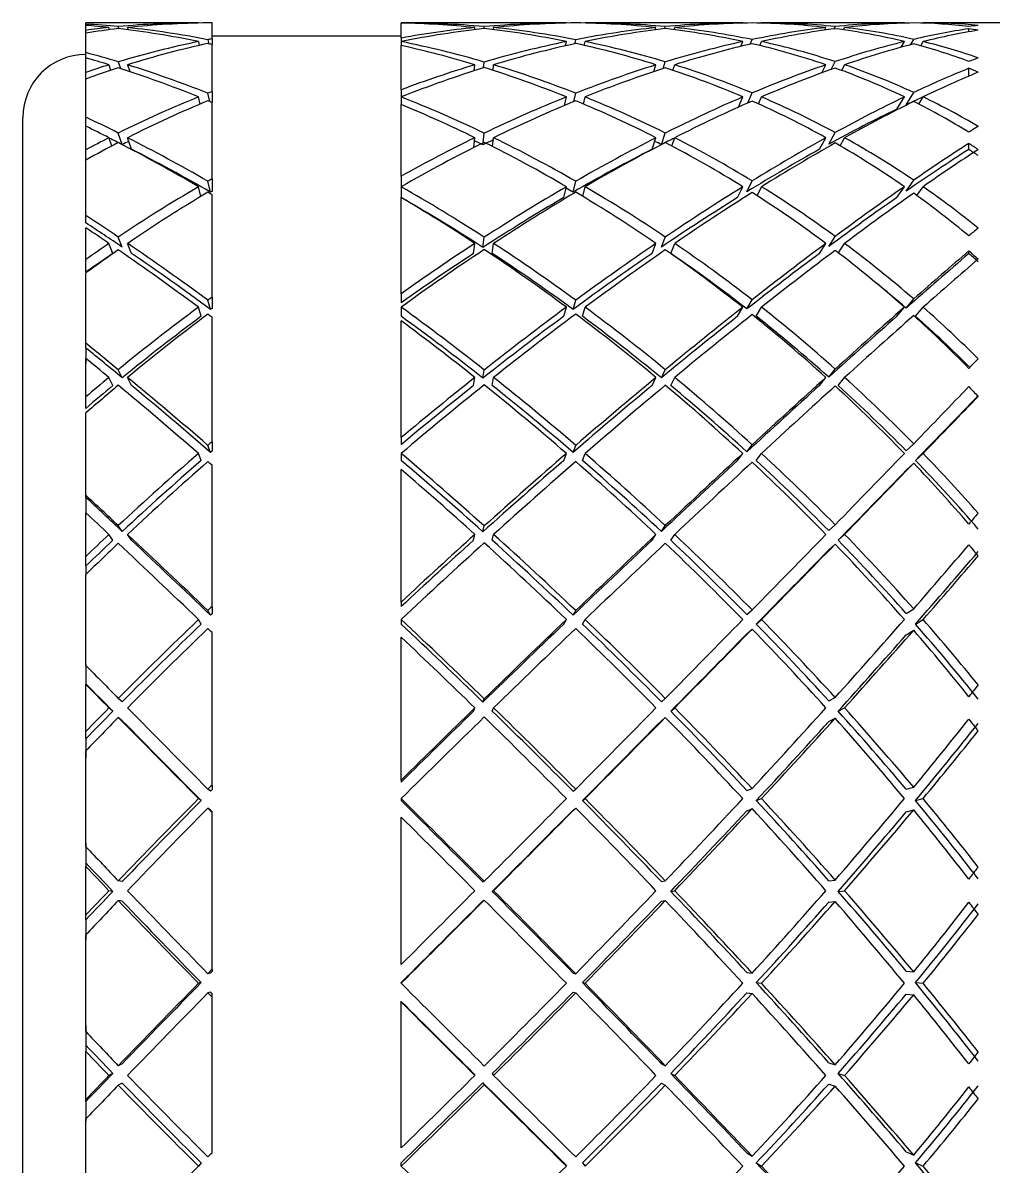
# Model space of a CAD drawing. Header units: millimetres. Extents: x 0 to 279, y 0 to 216.
# Drawn here: x 32.46 to 37.12, y 115.77 to 121.24 of the extents above; entities that cross this region are included whole.
import ezdxf

# ---------------------------------------------------------------- set-up
doc = ezdxf.new("R2010")
doc.units = ezdxf.units.MM

msp = doc.modelspace()

# ---------------------------------------------------------------- linework, layer by layer
at = {"color": 7, "linetype": 'Continuous', "lineweight": 25}
for p, q in [((33.3059, 121.2449), (32.7658, 121.2449)), ((32.7658, 121.2387), (32.7658, 121.2449)), ((32.7658, 121.2326), (32.7658, 121.2387)), ((32.7658, 121.2091), (32.7658, 121.2326)), ((32.8793, 121.2122), (32.8762, 121.2224)), ((32.9242, 121.2171), (32.9212, 121.2269)), ((32.9693, 121.2115), (32.966, 121.2224)), ((33.3061, 121.2439), (33.3059, 121.2449)), ((33.3706, 121.168), (33.3706, 121.2444)), ((35.0699, 121.2449), (34.2777, 121.2449)), ((34.2777, 121.2449), (34.2777, 121.244)), ((34.2777, 121.1724), (34.2777, 121.244)), ((34.6301, 121.2122), (34.6312, 121.2224)), ((34.6751, 121.2175), (34.676, 121.2268)), ((34.72, 121.2125), (34.721, 121.2224)), ((35.0697, 121.2439), (35.0699, 121.2449)), ((35.1595, 121.2439), (35.1597, 121.2449)), ((35.9158, 121.2449), (35.1597, 121.2449)), ((35.4963, 121.2115), (35.4996, 121.2224)), ((35.5414, 121.2171), (35.5444, 121.2269)), ((35.5863, 121.2122), (35.5894, 121.2224)), ((35.9153, 121.2438), (35.9158, 121.2449)), ((36.0051, 121.2438), (36.0056, 121.2449)), ((36.6909, 121.2449), (36.0056, 121.2449)), ((36.3082, 121.2101), (36.3142, 121.2224)), ((36.3536, 121.2162), (36.359, 121.2273)), ((36.3987, 121.2115), (36.4041, 121.2224)), ((36.6901, 121.2435), (36.6909, 121.2449)), ((36.7799, 121.2435), (36.7807, 121.2449)), ((38.1142, 121.2449), (36.7807, 121.2449)), ((36.9996, 121.2018), (36.9996, 121.2165)), ((32.7658, 121.1959), (32.7658, 121.2091)), ((32.7658, 121.1024), (32.7658, 121.1959)), ((33.3509, 121.1642), (33.3548, 121.1449)), ((34.2777, 121.1814), (33.3706, 121.1814)), ((33.3706, 121.168), (33.3706, 121.1415)), ((34.2777, 121.1724), (34.2777, 121.1552)), ((35.1108, 121.1449), (35.1147, 121.1642)), ((35.9518, 121.1431), (35.9606, 121.1648)), ((36.7205, 121.1399), (36.7356, 121.1659)), ((32.7658, 121.0773), (32.7658, 121.1024)), ((33.3059, 121.1552), (33.3097, 121.1366)), ((33.3706, 120.9153), (33.3706, 121.1415)), ((34.2777, 121.1552), (34.2777, 121.1362)), ((34.2777, 120.9244), (34.2777, 121.1362)), ((35.0657, 121.1349), (35.0699, 121.1552)), ((35.1559, 121.1366), (35.1597, 121.1552)), ((35.9066, 121.1324), (35.9158, 121.1552)), ((35.9979, 121.1362), (36.0056, 121.1552)), ((36.6749, 121.1277), (36.6909, 121.1552)), ((36.7689, 121.1349), (36.7807, 121.1552)), ((32.7658, 121.0077), (32.7658, 121.0773)), ((32.9212, 121.0578), (32.9311, 121.0264)), ((34.6731, 121.0293), (34.676, 121.0573)), ((35.5345, 121.0264), (35.5444, 121.0578)), ((36.3399, 121.0215), (36.359, 121.059)), ((32.7658, 120.9758), (32.7658, 121.0077)), ((32.8762, 121.044), (32.8845, 121.0175)), ((32.966, 121.044), (32.9762, 121.0115)), ((34.6281, 121.0151), (34.6312, 121.044)), ((34.7181, 121.0169), (34.721, 121.044)), ((35.4894, 121.0115), (35.4996, 121.044)), ((35.5811, 121.0175), (35.5894, 121.044)), ((36.2945, 121.005), (36.3142, 121.044)), ((36.3903, 121.0169), (36.4041, 121.044)), ((36.9996, 120.9895), (36.9996, 121.027)), ((32.7658, 120.7925), (32.7658, 120.9758)), ((33.3134, 120.8558), (33.3059, 120.8898)), ((33.3596, 120.8679), (33.3509, 120.9077)), ((33.3706, 120.9153), (33.3706, 120.8634)), ((34.2777, 120.9244), (34.2777, 120.8898)), ((34.2777, 120.8898), (34.2777, 120.8536)), ((35.061, 120.8491), (35.0699, 120.8898)), ((35.106, 120.8679), (35.1147, 120.9077)), ((35.1523, 120.8558), (35.1597, 120.8898)), ((35.8949, 120.8411), (35.9158, 120.8898)), ((35.9402, 120.8613), (35.9606, 120.9088)), ((35.9913, 120.8566), (36.0056, 120.8898)), ((36.6546, 120.8315), (36.6909, 120.8898)), ((36.6993, 120.8527), (36.7356, 120.9111)), ((36.7596, 120.8558), (36.7807, 120.8898)), ((33.3706, 120.4968), (33.3706, 120.8634)), ((34.2777, 120.5101), (34.2777, 120.8536)), ((32.4634, 116.8634), (32.4634, 120.7913)), ((32.7658, 120.7494), (32.7658, 120.7925)), ((32.7658, 120.6366), (32.7658, 120.7494)), ((36.3282, 120.6635), (36.359, 120.719)), ((32.8898, 120.6548), (32.8762, 120.6944)), ((32.9402, 120.6614), (32.9212, 120.717)), ((32.9851, 120.6388), (32.966, 120.6944)), ((34.6257, 120.647), (34.6312, 120.6944)), ((34.6707, 120.6696), (34.676, 120.7161)), ((34.7161, 120.6522), (34.721, 120.6944)), ((35.4805, 120.6388), (35.4996, 120.6944)), ((35.5254, 120.6614), (35.5444, 120.717)), ((35.5758, 120.6548), (35.5894, 120.6944)), ((36.2834, 120.6388), (36.3142, 120.6944)), ((36.3826, 120.6556), (36.4041, 120.6944)), ((36.9996, 120.6382), (36.9996, 120.6671)), ((32.7658, 120.5873), (32.7658, 120.6366)), ((32.7658, 120.3218), (32.7658, 120.5873)), ((34.2777, 120.5101), (34.2777, 120.4596)), ((33.3173, 120.4132), (33.3059, 120.4596)), ((33.3636, 120.4334), (33.3509, 120.4856)), ((33.3706, 120.4968), (33.3706, 120.4374)), ((34.2777, 120.4596), (34.2777, 120.4075)), ((35.0571, 120.4075), (35.0699, 120.4596)), ((35.102, 120.4334), (35.1147, 120.4856)), ((35.1483, 120.4132), (35.1597, 120.4596)), ((35.8907, 120.4075), (35.9158, 120.4596)), ((35.9355, 120.4351), (35.9606, 120.4873)), ((35.9847, 120.4161), (36.0056, 120.4596)), ((36.6546, 120.4075), (36.6909, 120.4596)), ((36.6993, 120.4384), (36.7356, 120.4905)), ((36.7511, 120.417), (36.7807, 120.4596)), ((33.3706, 119.9295), (33.3706, 120.4215)), ((34.2777, 119.9466), (34.2777, 120.4075)), ((32.7658, 120.2859), (32.7658, 120.3218)), ((32.7658, 120.111), (32.7658, 120.2624)), ((32.8952, 120.1397), (32.8762, 120.1879)), ((32.9402, 120.1702), (32.9212, 120.2184)), ((32.9851, 120.1397), (32.966, 120.1879)), ((34.6247, 120.1397), (34.6312, 120.1879)), ((34.6696, 120.1689), (34.676, 120.2171)), ((34.7145, 120.1397), (34.721, 120.1879)), ((35.4805, 120.1397), (35.4996, 120.1879)), ((35.5254, 120.1702), (35.5444, 120.2184)), ((35.5704, 120.1397), (35.5894, 120.1879)), ((36.2834, 120.1397), (36.3142, 120.1879)), ((36.3282, 120.1729), (36.359, 120.2211)), ((36.3748, 120.1422), (36.4041, 120.1879)), ((36.9996, 120.1389), (36.9996, 120.1515)), ((32.7658, 120.0493), (32.7658, 120.111)), ((32.7658, 119.7094), (32.7658, 120.0463)), ((33.3636, 119.8714), (33.3509, 119.9152)), ((33.3706, 119.9295), (33.3706, 119.8765)), ((34.2777, 119.9466), (34.2777, 119.9028)), ((35.102, 119.8714), (35.1147, 119.9152)), ((35.9355, 119.8736), (35.9606, 119.9173)), ((36.6993, 119.8778), (36.7356, 119.9215)), ((33.3187, 119.8384), (33.3059, 119.8821)), ((34.2777, 119.8821), (34.2777, 119.8384)), ((35.0571, 119.8384), (35.0699, 119.8821)), ((35.1469, 119.8384), (35.1597, 119.8821)), ((35.8907, 119.8384), (35.9158, 119.8821)), ((35.9805, 119.8384), (36.0056, 119.8821)), ((36.6546, 119.8384), (36.6909, 119.8821)), ((36.7444, 119.8384), (36.7807, 119.8821)), ((33.3706, 119.2367), (33.3706, 119.834)), ((34.2777, 119.2568), (34.2777, 119.8164)), ((32.7658, 119.6859), (32.7658, 119.7094)), ((32.7658, 119.6859), (32.7658, 119.613)), ((32.7658, 119.4525), (32.7658, 119.6363)), ((32.9402, 119.5435), (32.9212, 119.5824)), ((34.6696, 119.542), (34.676, 119.5809)), ((35.5254, 119.5435), (35.5444, 119.5824)), ((36.3282, 119.5469), (36.359, 119.5858)), ((32.8952, 119.5065), (32.8762, 119.5453)), ((32.9851, 119.5065), (32.966, 119.5453)), ((34.6247, 119.5065), (34.6312, 119.5453)), ((34.7145, 119.5065), (34.721, 119.5453)), ((35.4805, 119.5065), (35.4996, 119.5453)), ((35.5704, 119.5065), (35.5894, 119.5453)), ((36.2834, 119.5065), (36.3142, 119.5453)), ((36.3732, 119.5065), (36.4041, 119.5453)), ((32.7658, 119.3973), (32.7658, 119.4525)), ((32.7658, 118.9806), (32.7658, 119.375)), ((34.2777, 119.2568), (34.2777, 119.2232)), ((33.3636, 119.1862), (33.3509, 119.2198)), ((33.3706, 119.2367), (33.3706, 119.1922)), ((35.102, 119.1862), (35.1147, 119.2198)), ((35.9355, 119.1888), (35.9606, 119.2224)), ((36.6993, 119.1937), (36.7356, 119.2273)), ((33.3187, 119.1475), (33.3059, 119.1811)), ((34.2777, 119.1811), (34.2777, 119.1475)), ((35.0571, 119.1475), (35.0699, 119.1811)), ((35.1469, 119.1475), (35.1597, 119.1811)), ((35.8907, 119.1475), (35.9158, 119.1811)), ((35.9805, 119.1475), (36.0056, 119.1811)), ((36.6993, 119.1009), (36.7356, 119.1344)), ((36.7444, 119.1475), (36.7807, 119.1811)), ((33.3706, 118.4467), (33.3706, 119.1249)), ((34.2777, 118.469), (34.2777, 119.1044)), ((32.7658, 118.9703), (32.7658, 118.9806)), ((32.7658, 118.9703), (32.7658, 118.8865)), ((32.7658, 118.688), (32.7658, 118.8967)), ((32.9402, 118.8072), (32.9212, 118.8351)), ((34.6696, 118.8054), (34.676, 118.8334)), ((35.5254, 118.8072), (35.5444, 118.8351)), ((36.3282, 118.811), (36.359, 118.839)), ((32.8952, 118.765), (32.8762, 118.793)), ((32.9851, 118.765), (32.966, 118.793)), ((34.6247, 118.765), (34.6312, 118.793)), ((34.7145, 118.765), (34.721, 118.793)), ((35.4805, 118.765), (35.4996, 118.793)), ((35.5704, 118.765), (35.5894, 118.793)), ((36.3282, 118.7188), (36.359, 118.7467)), ((36.3732, 118.765), (36.4041, 118.793)), ((32.7658, 118.6417), (32.7658, 118.688)), ((32.7658, 118.6417), (32.7658, 118.6009)), ((32.7658, 118.1651), (32.7658, 118.6009)), ((33.3636, 118.406), (33.3509, 118.428)), ((33.3706, 118.4467), (33.3706, 118.4125)), ((34.2777, 118.469), (34.2777, 118.447)), ((35.102, 118.406), (35.1147, 118.428)), ((35.9355, 118.4088), (35.9606, 118.4308)), ((36.6993, 118.4142), (36.7356, 118.4363)), ((33.3187, 118.3631), (33.3059, 118.3851)), ((34.2777, 118.3851), (34.2777, 118.3631)), ((35.0571, 118.3631), (35.0699, 118.3851)), ((35.1469, 118.3631), (35.1597, 118.3851)), ((35.9805, 118.3631), (36.0056, 118.3851)), ((36.7444, 118.3631), (36.7807, 118.3851)), ((33.3706, 117.5919), (33.3706, 118.3232)), ((35.9355, 118.3171), (35.9606, 118.3392)), ((36.6993, 118.3116), (36.7356, 118.3337)), ((34.2777, 117.6155), (34.2777, 118.3006)), ((32.7658, 118.1685), (32.7658, 118.0772)), ((32.7658, 118.0772), (32.7658, 118.0738)), ((32.7658, 117.8487), (32.7658, 118.0738)), ((32.9402, 117.9912), (32.9212, 118.0071)), ((34.6696, 117.9894), (34.676, 118.0053)), ((35.5254, 117.9912), (35.5444, 118.0071)), ((36.3282, 117.9954), (36.359, 118.0113)), ((32.8952, 117.9457), (32.8762, 117.9616)), ((34.6247, 117.9457), (34.6312, 117.9616)), ((34.7145, 117.9457), (34.721, 117.9616)), ((35.5704, 117.9457), (35.5894, 117.9616)), ((36.3732, 117.9457), (36.4041, 117.9616)), ((32.9402, 117.9001), (32.9212, 117.916)), ((35.5254, 117.9001), (35.5444, 117.916)), ((36.3282, 117.8959), (36.359, 117.9118)), ((32.7658, 117.8132), (32.7658, 117.8487)), ((32.7658, 117.8132), (32.7658, 117.7198)), ((32.7658, 117.2963), (32.7658, 117.7556)), ((34.2777, 117.6155), (34.2777, 117.6059)), ((33.3636, 117.5625), (33.3509, 117.5722)), ((33.3706, 117.5919), (33.3706, 117.5695)), ((35.102, 117.5625), (35.1147, 117.5722)), ((35.9355, 117.5655), (35.9606, 117.5751)), ((36.6993, 117.5713), (36.7356, 117.5809)), ((33.3187, 117.5173), (33.3059, 117.5269)), ((34.2777, 117.5269), (34.2777, 117.5173)), ((35.1469, 117.5173), (35.1597, 117.5269)), ((35.9805, 117.5173), (36.0056, 117.5269)), ((36.7444, 117.5173), (36.7807, 117.5269)), ((33.3636, 117.4719), (33.3509, 117.4815)), ((33.3706, 117.4617), (33.3706, 117.4649)), ((33.3706, 116.7073), (33.3706, 117.4617)), ((34.2777, 116.7312), (34.2777, 117.438)), ((35.102, 117.4719), (35.1147, 117.4815)), ((35.9355, 117.4689), (35.9606, 117.4785)), ((36.6993, 117.4631), (36.7356, 117.4728)), ((32.7658, 117.3132), (32.7658, 117.2182)), ((32.7658, 117.2182), (32.7658, 117.2013)), ((32.7658, 116.9692), (32.7658, 117.2013)), ((32.9402, 117.1291), (32.9212, 117.1323)), ((34.6696, 117.1272), (34.676, 117.1304)), ((35.5254, 117.1291), (35.5444, 117.1323)), ((36.3282, 117.1334), (36.359, 117.1366)), ((32.8952, 117.0821), (32.8762, 117.0853)), ((34.7145, 117.0821), (34.721, 117.0853)), ((35.5704, 117.0821), (35.5894, 117.0853)), ((36.3732, 117.0821), (36.4041, 117.0853)), ((32.9402, 117.0351), (32.9212, 117.0383)), ((34.6696, 117.037), (34.676, 117.0402)), ((35.5254, 117.0351), (35.5444, 117.0383)), ((36.3282, 117.0308), (36.359, 117.034)), ((32.7658, 116.9458), (32.7658, 116.9692)), ((32.7658, 116.9458), (32.7658, 116.8503)), ((32.4634, 112.9355), (32.4634, 116.8634)), ((32.7658, 116.4097), (32.7658, 116.8739)), ((33.3636, 116.6905), (33.3509, 116.6873)), ((33.3706, 116.7073), (33.3706, 116.6975)), ((35.102, 116.6905), (35.1147, 116.6873)), ((35.9355, 116.6935), (35.9606, 116.6903)), ((36.6993, 116.6994), (36.7356, 116.6961)), ((33.3187, 116.6447), (33.3059, 116.6415)), ((34.2777, 116.6415), (34.2777, 116.6447)), ((35.1469, 116.6447), (35.1597, 116.6415)), ((35.9805, 116.6447), (36.0056, 116.6415)), ((36.7444, 116.6447), (36.7807, 116.6415)), ((33.3636, 116.5989), (33.3509, 116.5957)), ((33.3706, 116.5757), (33.3706, 116.5919)), ((33.3706, 115.8291), (33.3706, 116.5757)), ((34.2777, 116.5518), (34.2777, 116.5551)), ((35.102, 116.5989), (35.1147, 116.5957)), ((35.9355, 116.5959), (35.9606, 116.5927)), ((36.6993, 116.5901), (36.7356, 116.5869)), ((34.2777, 115.8523), (34.2777, 116.5518)), ((32.7658, 116.4396), (32.7658, 116.3446)), ((32.7658, 116.3446), (32.7658, 116.315)), ((32.7658, 116.0853), (32.7658, 116.315)), ((32.9402, 116.2561), (32.9212, 116.2465)), ((35.5254, 116.2561), (35.5444, 116.2465)), ((36.3282, 116.2603), (36.359, 116.2507)), ((32.8952, 116.2095), (32.8762, 116.1999)), ((34.6247, 116.2095), (34.6312, 116.1999)), ((34.7145, 116.2095), (34.721, 116.1999)), ((35.5704, 116.2095), (35.5894, 116.1999)), ((36.3732, 116.2095), (36.4041, 116.1999)), ((32.9402, 116.1631), (32.9212, 116.1534)), ((34.6696, 116.165), (34.676, 116.1553)), ((35.5254, 116.1631), (35.5444, 116.1534)), ((36.3282, 116.1588), (36.359, 116.1492)), ((32.7658, 116.0751), (32.7658, 116.0853)), ((32.7658, 116.0751), (32.7658, 115.9814)), ((32.7658, 115.5418), (32.7658, 115.9917)), ((35.9355, 115.8285), (35.9606, 115.8125)), ((36.6993, 115.8341), (36.7356, 115.8182)), ((33.3187, 115.7811), (33.3059, 115.7652)), ((34.2777, 115.7652), (34.2777, 115.7811)), ((35.0571, 115.7811), (35.0699, 115.7652)), ((35.1469, 115.7811), (35.1597, 115.7652)), ((35.9805, 115.7811), (36.0056, 115.7652)), ((36.7444, 115.7811), (36.7807, 115.7652))]:
    msp.add_line(p, q, dxfattribs=at)
for centre, radius, start, end in [((34.2777, 116.8634), 4.3815, 84.7837, 90), ((34.1879, 116.8634), 4.3815, 84.1935, 88.8256), ((34.1879, 116.8634), 4.3815, 78.3871, 83.6033), ((34.2777, 116.8634), 4.3815, 78.9865, 84.1935), ((34.1879, 116.8634), 4.3815, 100.7511, 101.0135), ((34.1879, 116.8634), 4.3815, 101.6129, 106.804), ((34.2777, 116.8634), 4.3815, 102.2123, 107.4194), ((34.1879, 116.8634), 4.3815, 72.5806, 77.7877), ((34.2777, 116.8634), 4.3815, 73.196, 78.3871), ((32.7658, 120.7913), 0.3024, 90, 180), ((34.1879, 116.8634), 4.3815, 107.4194, 108.9395), ((34.2777, 116.8634), 4.3815, 108.0348, 110.1858), ((34.1879, 116.8634), 4.3815, 66.7742, 71.9652), ((34.2777, 116.8634), 4.3815, 67.4132, 72.5806), ((34.2777, 116.8634), 4.3815, 61.6393, 66.7742), ((34.1879, 116.8634), 4.3815, 60.9677, 66.1352), ((34.1879, 116.8634), 4.3815, 55.1613, 60.2962), ((34.2777, 116.8634), 4.3815, 55.8767, 60.9677), ((34.2777, 116.8634), 4.3815, 50.8413, 55.1613), ((34.1879, 116.8634), 4.3815, 50.08, 54.4459), ((39.8113, 116.8634), 4.3815, 129.1587, 129.92)]:
    msp.add_arc(centre, radius, start, end, dxfattribs=at)
for centre, major_axis, ratio, start_param, end_param in [((34.2777, 116.8634), (-3.6584, 3.6584), 0.659055, 5.60987, 5.647412), ((34.1879, 116.8634), (-3.6584, 3.6584), 0.659055, 5.599129, 5.625661), ((34.1879, 116.8634), (3.3957, -3.3957), 0.815393, 2.558878, 2.58541), ((34.2777, 116.8634), (3.3957, -3.3957), 0.815393, 2.569619, 2.607161), ((34.1879, 116.8634), (3.3957, -3.3957), 0.815393, 2.457536, 2.548137), ((34.1879, 116.8634), (-3.6584, 3.6584), 0.659055, 5.497787, 5.588388), ((34.2777, 116.8634), (3.3957, -3.3957), 0.815393, 2.467998, 2.558878), ((34.2777, 116.8634), (-3.6584, 3.6584), 0.659055, 5.508249, 5.599129), ((34.1879, 116.8634), (-3.3957, 3.3957), 0.815393, 5.584088, 5.588667), ((34.1879, 116.8634), (3.3957, 3.3957), 0.815393, 0.785398, 0.866243), ((34.2777, 116.8634), (3.3957, 3.3957), 0.815393, 0.795699, 0.88674), ((34.1879, 116.8634), (3.3957, 3.3957), 0.815393, 0.684056, 0.775097), ((34.2777, 116.8634), (3.3957, 3.3957), 0.815393, 0.694519, 0.785398), ((34.1879, 116.8634), (3.3957, 3.3957), 0.815393, 0.582715, 0.673594), ((34.1879, 116.8634), (3.6584, 3.6584), 0.659055, 0.684056, 0.774936), ((34.2777, 116.8634), (3.3957, 3.3957), 0.815393, 0.593455, 0.684056), ((34.2777, 116.8634), (3.6584, 3.6584), 0.659055, 0.694797, 0.785398), ((34.1879, 116.8634), (3.6584, 3.6584), 0.659055, 0.582715, 0.673316), ((34.1879, 116.8634), (3.3957, 3.3957), 0.815393, 0.481373, 0.571974), ((34.2777, 116.8634), (3.6584, 3.6584), 0.659055, 0.593867, 0.684056), ((34.2777, 116.8634), (3.3957, 3.3957), 0.815393, 0.492525, 0.582715), ((34.1879, 116.8634), (3.6584, 3.6584), 0.659055, 0.481373, 0.571563), ((34.1879, 116.8634), (3.8836, 3.8836), 0.522357, 0.582715, 0.672905), ((34.2777, 116.8634), (3.6584, 3.6584), 0.659055, 0.493094, 0.582715), ((34.2777, 116.8634), (3.8836, 3.8836), 0.522357, 0.594436, 0.684056), ((34.1879, 116.8634), (3.8836, 3.8836), 0.522357, 0.481373, 0.570994), ((34.1879, 116.8634), (3.6584, 3.6584), 0.659055, 0.380031, 0.469652), ((34.2777, 116.8634), (3.8836, 3.8836), 0.522357, 0.493859, 0.582715), ((34.2777, 116.8634), (3.6584, 3.6584), 0.659055, 0.392518, 0.481373), ((34.1879, 116.8634), (3.8836, 3.8836), 0.522357, 0.392687, 0.468887), ((34.1879, 116.8634), (4.0689, 4.0689), 0.399449, 0.494029, 0.570229), ((34.2777, 116.8634), (3.8836, 3.8836), 0.522357, 0.405976, 0.481373), ((39.8113, 116.8634), (3.8836, -3.8836), 0.522357, 2.735617, 2.748906), ((39.8113, 116.8634), (-4.0689, 4.0689), 0.399449, 5.775868, 5.789156), ((34.2777, 116.8634), (4.0689, 4.0689), 0.399449, 0.507317, 0.582715), ((34.2777, 116.8634), (-3.8836, 3.8836), 0.522357, 5.508528, 5.546071), ((34.1879, 116.8634), (-3.6584, 3.6584), 0.659055, 5.482746, 5.487325), ((34.2777, 116.8634), (-3.3957, 3.3957), 0.815393, 5.305405, 5.396445), ((34.1879, 116.8634), (-3.3957, 3.3957), 0.815393, 5.295104, 5.375948), ((34.1879, 116.8634), (3.6584, 3.6584), 0.659055, 0.785398, 0.876439), ((34.2777, 116.8634), (3.6584, 3.6584), 0.659055, 0.79586, 0.88674), ((34.1879, 116.8634), (3.8836, 3.8836), 0.522357, 0.684056, 0.774657), ((34.2777, 116.8634), (3.8836, 3.8836), 0.522357, 0.695208, 0.785398), ((34.1879, 116.8634), (3.3957, 3.3957), 0.815393, 0.380031, 0.470221), ((34.2777, 116.8634), (3.3957, 3.3957), 0.815393, 0.391752, 0.481373), ((34.1879, 116.8634), (4.0689, 4.0689), 0.399449, 0.582715, 0.672336), ((34.2777, 116.8634), (4.0689, 4.0689), 0.399449, 0.595201, 0.684056), ((34.1879, 116.8634), (3.6584, 3.6584), 0.659055, 0.291345, 0.367545), ((34.2777, 116.8634), (3.6584, 3.6584), 0.659055, 0.304634, 0.380031), ((34.1879, 116.8634), (-3.8836, 3.8836), 0.522357, 5.497787, 5.524319), ((39.8113, 116.8634), (3.6584, -3.6584), 0.659055, 2.836959, 2.850247), ((34.1879, 116.8634), (-3.8836, 3.8836), 0.522357, 5.396445, 5.487046), ((34.2777, 116.8634), (-3.8836, 3.8836), 0.522357, 5.406908, 5.497787), ((34.1879, 116.8634), (3.6584, 3.6584), 0.659055, 0.88674, 0.967584), ((34.2777, 116.8634), (3.6584, 3.6584), 0.659055, 0.897041, 0.988082), ((34.1879, 116.8634), (-3.3957, 3.3957), 0.815393, 5.193762, 5.284803), ((34.2777, 116.8634), (-3.3957, 3.3957), 0.815393, 5.204224, 5.295104), ((34.1879, 116.8634), (3.8836, 3.8836), 0.522357, 0.785398, 0.876278), ((34.2777, 116.8634), (3.8836, 3.8836), 0.522357, 0.796139, 0.88674), ((34.1879, 116.8634), (4.0689, 4.0689), 0.399449, 0.684056, 0.774246), ((34.2777, 116.8634), (4.0689, 4.0689), 0.399449, 0.695777, 0.785398), ((34.1879, 116.8634), (3.3957, 3.3957), 0.815393, 0.27869, 0.36831), ((34.2777, 116.8634), (3.3957, 3.3957), 0.815393, 0.291176, 0.380031), ((34.1879, 116.8634), (4.2124, 4.2124), 0.286136, 0.595371, 0.67157), ((34.2777, 116.8634), (4.2124, 4.2124), 0.286136, 0.608659, 0.684056), ((39.8113, 116.8634), (-4.2124, 4.2124), 0.286136, 5.674526, 5.687815), ((34.1879, 116.8634), (3.3957, 3.3957), 0.815393, 1.089423, 1.180024), ((34.1879, 116.8634), (3.3957, 3.3957), 0.815393, 1.074383, 1.078961), ((34.2777, 116.8634), (-3.6584, 3.6584), 0.659055, 5.204063, 5.295104), ((34.1879, 116.8634), (3.8836, 3.8836), 0.522357, 0.88674, 0.977781), ((34.2777, 116.8634), (-3.3957, 3.3957), 0.815393, 5.103161, 5.193762), ((34.1879, 116.8634), (4.0689, 4.0689), 0.399449, 0.785398, 0.875999), ((34.1879, 116.8634), (4.2124, 4.2124), 0.286136, 0.684056, 0.773677), ((34.1879, 116.8634), (4.1514, 4.1514), 0.286136, 0.643879, 0.671387), ((34.2777, 116.8634), (3.3957, 3.3957), 0.815393, 0.203292, 0.27869), ((34.2777, 116.8634), (3.3957, 3.3957), 0.815393, 1.099886, 1.190765), ((34.1879, 116.8634), (-3.8836, 3.8836), 0.522357, 5.381405, 5.385983), ((34.1879, 116.8634), (-3.6584, 3.6584), 0.659055, 5.193762, 5.274606), ((34.2777, 116.8634), (3.8836, 3.8836), 0.522357, 0.897202, 0.988082), ((34.1879, 116.8634), (-3.3957, 3.3957), 0.815393, 5.09242, 5.1833), ((34.2777, 116.8634), (4.0689, 4.0689), 0.399449, 0.79655, 0.88674), ((34.1879, 116.8634), (4.1514, 4.1514), 0.286136, 0.684056, 0.773505), ((34.2777, 116.8634), (4.2124, 4.2124), 0.286136, 0.696543, 0.785398), ((34.1879, 116.8634), (3.3957, 3.3957), 0.815393, 0.190004, 0.266204), ((34.2777, 116.8634), (-4.0689, 4.0689), 0.399449, 5.407186, 5.444729), ((34.1879, 116.8634), (-4.0689, 4.0689), 0.399449, 5.396445, 5.422977), ((39.8113, 116.8634), (3.3957, -3.3957), 0.815393, 2.9383, 2.951589), ((34.1879, 116.8634), (3.3957, 3.3957), 0.815393, 1.190765, 1.217297), ((34.2777, 116.8634), (3.3957, 3.3957), 0.815393, 1.201506, 1.239048), ((34.2777, 116.8634), (-4.0099, 4.0099), 0.399449, 5.407344, 5.422842), ((34.1879, 116.8634), (-4.0689, 4.0689), 0.399449, 5.295104, 5.385705), ((34.1879, 116.8634), (3.3465, 3.3465), 0.815393, 1.1722, 1.179866), ((34.2777, 116.8634), (-4.0689, 4.0689), 0.399449, 5.305566, 5.396445), ((34.1879, 116.8634), (3.8836, 3.8836), 0.522357, 0.988082, 1.068926), ((34.2777, 116.8634), (3.8836, 3.8836), 0.522357, 0.998383, 1.089423), ((34.2777, 116.8634), (-3.6054, 3.6054), 0.659055, 5.204214, 5.213551), ((34.1879, 116.8634), (3.8273, 3.8273), 0.522357, 0.965925, 0.977629), ((34.1879, 116.8634), (-3.6584, 3.6584), 0.659055, 5.09242, 5.183461), ((34.2777, 116.8634), (-3.6584, 3.6584), 0.659055, 5.102883, 5.193762), ((34.1879, 116.8634), (4.0689, 4.0689), 0.399449, 0.88674, 0.977619), ((34.2777, 116.8634), (4.0689, 4.0689), 0.399449, 0.897481, 0.988082), ((34.2777, 116.8634), (-3.3465, 3.3465), 0.815393, 5.103319, 5.110985), ((34.1879, 116.8634), (4.0099, 4.0099), 0.399449, 0.860344, 0.875841), ((34.1879, 116.8634), (-3.3957, 3.3957), 0.815393, 4.991079, 5.08168), ((34.2777, 116.8634), (-3.3957, 3.3957), 0.815393, 5.002231, 5.09242), ((34.1879, 116.8634), (4.2124, 4.2124), 0.286136, 0.785398, 0.875588), ((34.2777, 116.8634), (4.2124, 4.2124), 0.286136, 0.797119, 0.88674), ((34.1879, 116.8634), (4.3128, 4.3128), 0.179231, 0.696712, 0.772912), ((39.8113, 116.8634), (-4.3128, 4.3128), 0.179231, 5.573184, 5.586473), ((34.2777, 116.8634), (-4.0099, 4.0099), 0.399449, 5.30572, 5.396445), ((34.1879, 116.8634), (4.0099, 4.0099), 0.399449, 0.88674, 0.977465), ((34.1879, 116.8634), (4.1514, 4.1514), 0.286136, 0.785398, 0.875424), ((34.1879, 116.8634), (4.2503, 4.2503), 0.179231, 0.684343, 0.772728), ((34.2777, 116.8634), (4.3128, 4.3128), 0.179231, 0.710001, 0.785398), ((39.8113, 116.8634), (-4.2503, 4.2503), 0.179231, 5.58522, 5.598842), ((34.1879, 116.8634), (3.6584, 3.6584), 0.659055, 1.190765, 1.281366), ((34.1879, 116.8634), (3.6584, 3.6584), 0.659055, 1.175724, 1.180303), ((34.2777, 116.8634), (-3.8836, 3.8836), 0.522357, 5.102721, 5.193762), ((34.1879, 116.8634), (4.0689, 4.0689), 0.399449, 0.988082, 1.079122), ((34.2777, 116.8634), (-3.6054, 3.6054), 0.659055, 5.103036, 5.110996), ((34.2777, 116.8634), (-3.6584, 3.6584), 0.659055, 5.001819, 5.09242), ((34.1879, 116.8634), (4.2124, 4.2124), 0.286136, 0.88674, 0.977341), ((34.2777, 116.8634), (-3.3957, 3.3957), 0.815393, 4.901458, 4.991079), ((34.1879, 116.8634), (4.3128, 4.3128), 0.179231, 0.785398, 0.875019), ((34.2777, 116.8634), (3.6584, 3.6584), 0.659055, 1.201227, 1.292107), ((34.1879, 116.8634), (-4.0689, 4.0689), 0.399449, 5.280063, 5.284641), ((34.1879, 116.8634), (3.6054, 3.6054), 0.659055, 1.178517, 1.180149), ((34.2777, 116.8634), (-3.8273, 3.8273), 0.522357, 5.102873, 5.193762), ((34.1879, 116.8634), (-3.8836, 3.8836), 0.522357, 5.09242, 5.173265), ((34.1879, 116.8634), (4.0099, 4.0099), 0.399449, 0.988082, 1.078971), ((34.2777, 116.8634), (4.0689, 4.0689), 0.399449, 0.998544, 1.089423), ((34.1879, 116.8634), (-3.6584, 3.6584), 0.659055, 4.991079, 5.081958), ((34.1879, 116.8634), (4.1514, 4.1514), 0.286136, 0.88674, 0.977183), ((34.2777, 116.8634), (4.2124, 4.2124), 0.286136, 0.897892, 0.988082), ((34.1879, 116.8634), (-3.3957, 3.3957), 0.815393, 4.889737, 4.979927), ((34.1879, 116.8634), (4.2503, 4.2503), 0.179231, 0.785398, 0.874847), ((34.2777, 116.8634), (4.3128, 4.3128), 0.179231, 0.797884, 0.88674), ((34.2777, 116.8634), (-4.2124, 4.2124), 0.286136, 5.305844, 5.343387), ((34.2777, 116.8634), (-4.1514, 4.1514), 0.286136, 5.306002, 5.348799), ((34.1879, 116.8634), (-4.2124, 4.2124), 0.286136, 5.295104, 5.321635), ((34.1879, 116.8634), (3.6584, 3.6584), 0.659055, 1.292107, 1.318638), ((34.2777, 116.8634), (-4.2124, 4.2124), 0.286136, 5.204224, 5.295104), ((34.1879, 116.8634), (4.0689, 4.0689), 0.399449, 1.089423, 1.170268), ((34.2777, 116.8634), (-3.8836, 3.8836), 0.522357, 5.001541, 5.09242), ((34.1879, 116.8634), (4.2124, 4.2124), 0.286136, 0.988082, 1.078961), ((34.2777, 116.8634), (-3.6584, 3.6584), 0.659055, 4.900889, 4.991079), ((34.1879, 116.8634), (4.3128, 4.3128), 0.179231, 0.88674, 0.97693), ((34.2777, 116.8634), (-3.3957, 3.3957), 0.815393, 4.800881, 4.889737), ((34.2777, 116.8634), (3.6584, 3.6584), 0.659055, 1.302847, 1.34039), ((34.1879, 116.8634), (3.6054, 3.6054), 0.659055, 1.292107, 1.323689), ((34.1879, 116.8634), (-4.2124, 4.2124), 0.286136, 5.193762, 5.284363), ((34.2777, 116.8634), (-4.1514, 4.1514), 0.286136, 5.204378, 5.295104), ((34.2777, 116.8634), (4.0689, 4.0689), 0.399449, 1.099724, 1.190765), ((34.1879, 116.8634), (4.0099, 4.0099), 0.399449, 1.089423, 1.169966), ((34.1879, 116.8634), (-3.8836, 3.8836), 0.522357, 4.991079, 5.082119), ((34.2777, 116.8634), (-3.8273, 3.8273), 0.522357, 5.001695, 5.09242), ((34.1879, 116.8634), (4.1514, 4.1514), 0.286136, 0.988082, 1.078807), ((34.2777, 116.8634), (4.2124, 4.2124), 0.286136, 0.998822, 1.089423), ((34.1879, 116.8634), (-3.6584, 3.6584), 0.659055, 4.889737, 4.980338), ((34.2777, 116.8634), (-3.6054, 3.6054), 0.659055, 4.901053, 4.991079), ((34.1879, 116.8634), (4.2503, 4.2503), 0.179231, 0.88674, 0.976766), ((34.2777, 116.8634), (4.3128, 4.3128), 0.179231, 0.898461, 0.988082), ((34.1879, 116.8634), (-3.3957, 3.3957), 0.815393, 4.788395, 4.878016), ((34.1879, 116.8634), (4.3055, 4.3055), 0.076153, 0.785685, 0.87407), ((34.1879, 116.8634), (4.3689, 4.3689), 0.076153, 0.798054, 0.874254), ((39.8113, 116.8634), (-4.3689, 4.3689), 0.076153, 5.471843, 5.485131), ((39.8113, 116.8634), (-4.3055, 4.3055), 0.076153, 5.483878, 5.4975), ((34.2777, 116.8634), (4.3689, 4.3689), 0.076153, 0.811343, 0.88674), ((34.2777, 116.8634), (-3.3465, 3.3465), 0.815393, 4.801065, 4.841626), ((34.1879, 116.8634), (3.8836, 3.8836), 0.522357, 1.277066, 1.281644), ((34.1879, 116.8634), (3.8836, 3.8836), 0.522357, 1.292107, 1.382708), ((34.2777, 116.8634), (3.8836, 3.8836), 0.522357, 1.302569, 1.393448), ((34.1879, 116.8634), (-4.2124, 4.2124), 0.286136, 5.178721, 5.1833), ((34.1879, 116.8634), (3.8273, 3.8273), 0.522357, 1.279859, 1.281491), ((34.2777, 116.8634), (-4.0689, 4.0689), 0.399449, 5.00138, 5.09242), ((34.1879, 116.8634), (4.2124, 4.2124), 0.286136, 1.089423, 1.180464), ((34.2777, 116.8634), (4.2124, 4.2124), 0.286136, 1.099886, 1.190765), ((34.1879, 116.8634), (-3.8836, 3.8836), 0.522357, 4.889737, 4.980616), ((34.2777, 116.8634), (-3.8836, 3.8836), 0.522357, 4.900478, 4.991079), ((34.1879, 116.8634), (4.3128, 4.3128), 0.179231, 0.988082, 1.078683), ((34.2777, 116.8634), (4.3128, 4.3128), 0.179231, 0.999233, 1.089423), ((34.1879, 116.8634), (-3.6584, 3.6584), 0.659055, 4.788395, 4.878585), ((34.2777, 116.8634), (-3.6584, 3.6584), 0.659055, 4.800116, 4.889737), ((34.1879, 116.8634), (4.3689, 4.3689), 0.076153, 0.88674, 0.976361), ((34.2777, 116.8634), (4.3689, 4.3689), 0.076153, 0.899226, 0.988082), ((34.1879, 116.8634), (-3.3957, 3.3957), 0.815393, 4.699709, 4.775909), ((34.2777, 116.8634), (-3.3957, 3.3957), 0.815393, 4.712998, 4.788395), ((34.1879, 116.8634), (3.8273, 3.8273), 0.522357, 1.292107, 1.38255), ((34.2777, 116.8634), (-4.0099, 4.0099), 0.399449, 5.001531, 5.09242), ((34.1879, 116.8634), (-4.0689, 4.0689), 0.399449, 4.991079, 5.071923), ((34.1879, 116.8634), (4.1514, 4.1514), 0.286136, 1.089423, 1.180313), ((34.2777, 116.8634), (-3.8273, 3.8273), 0.522357, 4.900636, 4.991079), ((34.1879, 116.8634), (4.2503, 4.2503), 0.179231, 0.988082, 1.078525), ((34.2777, 116.8634), (-3.6054, 3.6054), 0.659055, 4.800289, 4.889737), ((34.1879, 116.8634), (4.3055, 4.3055), 0.076153, 0.88674, 0.976188), ((34.2777, 116.8634), (-3.3465, 3.3465), 0.815393, 4.712955, 4.788395), ((34.2777, 116.8634), (-4.3128, 4.3128), 0.179231, 5.204503, 5.242046), ((34.2777, 116.8634), (-4.2503, 4.2503), 0.179231, 5.204661, 5.247458), ((34.1879, 116.8634), (-4.3128, 4.3128), 0.179231, 5.193762, 5.220294), ((39.8113, 116.8634), (3.3957, 3.3957), 0.815393, 1.570187, 1.583476), ((34.1879, 116.8634), (3.8836, 3.8836), 0.522357, 1.393448, 1.41998), ((34.2777, 116.8634), (-4.3128, 4.3128), 0.179231, 5.102883, 5.193762), ((34.1879, 116.8634), (4.2124, 4.2124), 0.286136, 1.190765, 1.271609), ((34.2777, 116.8634), (-4.0689, 4.0689), 0.399449, 4.900199, 4.991079), ((34.1879, 116.8634), (4.3128, 4.3128), 0.179231, 1.089423, 1.180303), ((34.2777, 116.8634), (-3.8836, 3.8836), 0.522357, 4.799547, 4.889737), ((34.1879, 116.8634), (4.3689, 4.3689), 0.076153, 0.988082, 1.078271), ((34.2777, 116.8634), (-3.6584, 3.6584), 0.659055, 4.69954, 4.788395), ((34.2777, 116.8634), (3.8836, 3.8836), 0.522357, 1.404189, 1.441732), ((34.1879, 116.8634), (3.8273, 3.8273), 0.522357, 1.393448, 1.425031), ((34.1879, 116.8634), (-4.3128, 4.3128), 0.179231, 5.09242, 5.183021), ((34.2777, 116.8634), (-4.2503, 4.2503), 0.179231, 5.103036, 5.193762), ((34.2777, 116.8634), (4.2124, 4.2124), 0.286136, 1.201066, 1.292107), ((34.1879, 116.8634), (4.1514, 4.1514), 0.286136, 1.190765, 1.271308), ((34.1879, 116.8634), (-4.0689, 4.0689), 0.399449, 4.889737, 4.980778), ((34.2777, 116.8634), (-4.0099, 4.0099), 0.399449, 4.900353, 4.991079), ((34.1879, 116.8634), (4.2503, 4.2503), 0.179231, 1.089423, 1.180149), ((34.2777, 116.8634), (4.3128, 4.3128), 0.179231, 1.100164, 1.190765), ((34.1879, 116.8634), (-3.8836, 3.8836), 0.522357, 4.788395, 4.878996), ((34.2777, 116.8634), (-3.8273, 3.8273), 0.522357, 4.799711, 4.889737), ((34.1879, 116.8634), (4.3055, 4.3055), 0.076153, 0.988082, 1.078107), ((34.2777, 116.8634), (4.3689, 4.3689), 0.076153, 0.999802, 1.089423), ((34.1879, 116.8634), (-3.6584, 3.6584), 0.659055, 4.687054, 4.776674), ((34.2777, 116.8634), (-3.6054, 3.6054), 0.659055, 4.699723, 4.788395), ((34.1879, 116.8634), (4.3801, 4.3801), 0.025341, 5.30759, 5.38379), ((34.2777, 116.8634), (4.3166, 4.3166), 0.025341, 5.295104, 5.382537), ((39.8113, 116.8634), (-4.3801, 4.3801), 0.025341, 0.899396, 0.912684), ((34.2777, 116.8634), (4.3801, 4.3801), 0.025341, 5.295104, 5.370501), ((34.1879, 116.8634), (4.0689, 4.0689), 0.399449, 1.378408, 1.382986), ((34.1879, 116.8634), (4.0099, 4.0099), 0.399449, 1.381201, 1.382832), ((34.1879, 116.8634), (4.0689, 4.0689), 0.399449, 1.393448, 1.484049), ((34.1879, 116.8634), (4.0099, 4.0099), 0.399449, 1.393448, 1.483891), ((34.2777, 116.8634), (4.0689, 4.0689), 0.399449, 1.403911, 1.49479), ((34.1879, 116.8634), (-4.3128, 4.3128), 0.179231, 5.07738, 5.081958), ((34.2777, 116.8634), (-4.2124, 4.2124), 0.286136, 4.900038, 4.991079), ((34.2777, 116.8634), (-4.1514, 4.1514), 0.286136, 4.900189, 4.991079), ((34.1879, 116.8634), (4.2503, 4.2503), 0.179231, 1.190765, 1.281654), ((34.1879, 116.8634), (4.3128, 4.3128), 0.179231, 1.190765, 1.281806), ((34.2777, 116.8634), (4.3128, 4.3128), 0.179231, 1.201227, 1.292107), ((34.1879, 116.8634), (-4.0689, 4.0689), 0.399449, 4.788395, 4.879275), ((34.2777, 116.8634), (-4.0099, 4.0099), 0.399449, 4.799294, 4.889737), ((34.2777, 116.8634), (-4.0689, 4.0689), 0.399449, 4.799136, 4.889737), ((34.1879, 116.8634), (4.3055, 4.3055), 0.076153, 1.089423, 1.179866), ((34.1879, 116.8634), (4.3689, 4.3689), 0.076153, 1.089423, 1.180024), ((34.2777, 116.8634), (4.3689, 4.3689), 0.076153, 1.100575, 1.190765), ((34.1879, 116.8634), (-3.8836, 3.8836), 0.522357, 4.687054, 4.777243), ((34.2777, 116.8634), (-3.8273, 3.8273), 0.522357, 4.698947, 4.788395), ((34.2777, 116.8634), (-3.8836, 3.8836), 0.522357, 4.698774, 4.788395), ((34.1879, 116.8634), (4.3801, 4.3801), 0.025341, 5.205483, 5.295104), ((34.2777, 116.8634), (4.3801, 4.3801), 0.025341, 5.193762, 5.282618), ((34.1879, 116.8634), (-3.6584, 3.6584), 0.659055, 4.598368, 4.674567), ((34.2777, 116.8634), (-3.6054, 3.6054), 0.659055, 4.599621, 4.687054), ((34.2777, 116.8634), (-3.6584, 3.6584), 0.659055, 4.611656, 4.687054), ((34.1879, 116.8634), (-4.2124, 4.2124), 0.286136, 4.889737, 4.970581), ((34.2777, 116.8634), (4.3166, 4.3166), 0.025341, 5.193762, 5.282434), ((34.2777, 116.8634), (-4.3689, 4.3689), 0.076153, 5.103161, 5.140704), ((34.2777, 116.8634), (-4.3055, 4.3055), 0.076153, 5.103319, 5.146116), ((34.1879, 116.8634), (-4.3689, 4.3689), 0.076153, 5.09242, 5.118952), ((39.8113, 116.8634), (3.6584, 3.6584), 0.659055, 1.671529, 1.684818), ((34.1879, 116.8634), (4.0689, 4.0689), 0.399449, 1.49479, 1.521322), ((34.1879, 116.8634), (4.0099, 4.0099), 0.399449, 1.49479, 1.526372), ((34.2777, 116.8634), (4.0689, 4.0689), 0.399449, 1.505531, 1.543074), ((34.1879, 116.8634), (-4.3689, 4.3689), 0.076153, 4.991079, 5.08168), ((34.2777, 116.8634), (-4.3689, 4.3689), 0.076153, 5.001541, 5.09242), ((34.2777, 116.8634), (-4.3055, 4.3055), 0.076153, 5.001695, 5.09242), ((34.1879, 116.8634), (4.3128, 4.3128), 0.179231, 1.292107, 1.372951), ((34.1879, 116.8634), (4.2503, 4.2503), 0.179231, 1.292107, 1.37265), ((34.2777, 116.8634), (4.3128, 4.3128), 0.179231, 1.302408, 1.393448), ((34.1879, 116.8634), (-4.2124, 4.2124), 0.286136, 4.788395, 4.879436), ((34.2777, 116.8634), (-4.1514, 4.1514), 0.286136, 4.799011, 4.889737), ((34.2777, 116.8634), (-4.2124, 4.2124), 0.286136, 4.798858, 4.889737), ((34.1879, 116.8634), (4.3055, 4.3055), 0.076153, 1.190765, 1.281491), ((34.1879, 116.8634), (4.3689, 4.3689), 0.076153, 1.190765, 1.281644), ((34.2777, 116.8634), (4.3689, 4.3689), 0.076153, 1.201506, 1.292107), ((34.1879, 116.8634), (-4.0689, 4.0689), 0.399449, 4.687054, 4.777655), ((34.2777, 116.8634), (-4.0099, 4.0099), 0.399449, 4.698369, 4.788395), ((34.2777, 116.8634), (-4.0689, 4.0689), 0.399449, 4.698205, 4.788395), ((34.1879, 116.8634), (4.3801, 4.3801), 0.025341, 5.103572, 5.193762), ((34.2777, 116.8634), (4.3801, 4.3801), 0.025341, 5.09242, 5.182041), ((34.1879, 116.8634), (-3.8836, 3.8836), 0.522357, 4.585712, 4.675333), ((34.2777, 116.8634), (-3.8273, 3.8273), 0.522357, 4.598382, 4.687054), ((34.2777, 116.8634), (-3.8836, 3.8836), 0.522357, 4.598198, 4.687054), ((34.2777, 116.8634), (4.3166, 4.3166), 0.025341, 5.09242, 5.181869), ((34.1879, 116.8634), (4.3464, 4.3464), 0.127359, 5.206248, 5.282448), ((34.2777, 116.8634), (4.2834, 4.2834), 0.127359, 5.193762, 5.281195), ((39.8113, 116.8634), (4.3464, -4.3464), 0.127359, 4.14233, 4.155619), ((34.2777, 116.8634), (4.3464, 4.3464), 0.127359, 5.193762, 5.269159), ((34.1879, 116.8634), (4.2124, 4.2124), 0.286136, 1.479749, 1.484328), ((34.1879, 116.8634), (4.2124, 4.2124), 0.286136, 1.49479, 1.585391), ((34.1879, 116.8634), (4.1514, 4.1514), 0.286136, 1.49479, 1.585233), ((34.1879, 116.8634), (4.1514, 4.1514), 0.286136, 1.482542, 1.484174), ((34.2777, 116.8634), (-4.3128, 4.3128), 0.179231, 4.798696, 4.889737), ((34.2777, 116.8634), (-4.2503, 4.2503), 0.179231, 4.798848, 4.889737), ((34.1879, 116.8634), (4.3055, 4.3055), 0.076153, 1.292107, 1.382996), ((34.1879, 116.8634), (4.3689, 4.3689), 0.076153, 1.292107, 1.383147), ((34.2777, 116.8634), (-4.1514, 4.1514), 0.286136, 4.697952, 4.788395), ((34.2777, 116.8634), (-4.2124, 4.2124), 0.286136, 4.697794, 4.788395), ((34.1879, 116.8634), (4.3801, 4.3801), 0.025341, 5.001819, 5.09242), ((34.2777, 116.8634), (-4.0099, 4.0099), 0.399449, 4.597605, 4.687054), ((34.2777, 116.8634), (-4.0689, 4.0689), 0.399449, 4.597433, 4.687054), ((34.1879, 116.8634), (4.3464, 4.3464), 0.127359, 5.104141, 5.193762), ((34.2777, 116.8634), (-3.8273, 3.8273), 0.522357, 4.498279, 4.585712), ((34.2777, 116.8634), (-3.8836, 3.8836), 0.522357, 4.510315, 4.585712), ((34.2777, 116.8634), (4.2124, 4.2124), 0.286136, 1.505252, 1.596132), ((34.1879, 116.8634), (-4.3689, 4.3689), 0.076153, 4.976038, 4.980616), ((34.2777, 116.8634), (4.3689, 4.3689), 0.076153, 1.302569, 1.393448), ((34.1879, 116.8634), (-4.2124, 4.2124), 0.286136, 4.687054, 4.777933), ((34.2777, 116.8634), (4.3166, 4.3166), 0.025341, 4.991079, 5.081104), ((34.2777, 116.8634), (4.3801, 4.3801), 0.025341, 4.991079, 5.081268), ((34.1879, 116.8634), (-4.0689, 4.0689), 0.399449, 4.585712, 4.675902), ((34.2777, 116.8634), (4.2834, 4.2834), 0.127359, 5.09242, 5.181092), ((34.2777, 116.8634), (4.3464, 4.3464), 0.127359, 5.09242, 5.181276), ((34.1879, 116.8634), (-3.8836, 3.8836), 0.522357, 4.497026, 4.573226), ((34.1879, 116.8634), (-4.3128, 4.3128), 0.179231, 4.788395, 4.86924), ((34.2777, 116.8634), (4.3801, -4.3801), 0.025341, 4.385416, 4.422959), ((34.1879, 116.8634), (4.3166, -4.3166), 0.025341, 4.402117, 4.433699), ((34.1879, 116.8634), (4.3801, -4.3801), 0.025341, 4.407168, 4.433699), ((39.8113, 116.8634), (3.8836, 3.8836), 0.522357, 1.772871, 1.786159), ((34.1879, 116.8634), (4.2124, 4.2124), 0.286136, 1.596132, 1.622663), ((34.1879, 116.8634), (4.1514, 4.1514), 0.286136, 1.596132, 1.627714), ((34.2777, 116.8634), (4.3801, -4.3801), 0.025341, 4.433699, 4.524579), ((34.1879, 116.8634), (4.3689, 4.3689), 0.076153, 1.393448, 1.474293), ((34.1879, 116.8634), (4.3055, 4.3055), 0.076153, 1.393448, 1.473991), ((34.2777, 116.8634), (-4.2503, 4.2503), 0.179231, 4.69767, 4.788395), ((34.2777, 116.8634), (-4.3128, 4.3128), 0.179231, 4.697516, 4.788395), ((34.1879, 116.8634), (4.3801, 4.3801), 0.025341, 4.900199, 4.991079), ((34.2777, 116.8634), (-4.1514, 4.1514), 0.286136, 4.597028, 4.687054), ((34.2777, 116.8634), (-4.2124, 4.2124), 0.286136, 4.596864, 4.687054), ((34.1879, 116.8634), (4.3464, 4.3464), 0.127359, 5.002231, 5.09242), ((34.2777, 116.8634), (-4.0099, 4.0099), 0.399449, 4.49704, 4.585712), ((34.2777, 116.8634), (-4.0689, 4.0689), 0.399449, 4.496856, 4.585712), ((34.2777, 116.8634), (4.2124, 4.2124), 0.286136, 1.606872, 1.644415), ((34.1879, 116.8634), (4.3801, -4.3801), 0.025341, 4.44444, 4.535041), ((34.1879, 116.8634), (4.3166, -4.3166), 0.025341, 4.444598, 4.535041), ((34.2777, 116.8634), (4.3689, 4.3689), 0.076153, 1.403749, 1.49479), ((34.1879, 116.8634), (-4.3128, 4.3128), 0.179231, 4.687054, 4.778094), ((34.2777, 116.8634), (4.3166, 4.3166), 0.025341, 4.889737, 4.98018), ((34.2777, 116.8634), (4.3801, 4.3801), 0.025341, 4.889737, 4.980338), ((34.1879, 116.8634), (-4.2124, 4.2124), 0.286136, 4.585712, 4.676313), ((34.2777, 116.8634), (4.2834, 4.2834), 0.127359, 4.991079, 5.080527), ((34.2777, 116.8634), (4.3464, 4.3464), 0.127359, 4.991079, 5.080699), ((34.1879, 116.8634), (-4.0689, 4.0689), 0.399449, 4.48437, 4.573991), ((34.1879, 116.8634), (4.2681, 4.2681), 0.232055, 5.104907, 5.181106), ((34.2777, 116.8634), (4.2062, 4.2062), 0.232055, 5.09242, 5.179853), ((39.8113, 116.8634), (4.2681, -4.2681), 0.232055, 4.243672, 4.25696), ((34.2777, 116.8634), (4.2681, 4.2681), 0.232055, 5.09242, 5.167818), ((34.1879, 116.8634), (4.3128, 4.3128), 0.179231, 1.581091, 1.585669), ((34.1879, 116.8634), (4.2503, 4.2503), 0.179231, 1.583884, 1.585516), ((34.1879, 116.8634), (4.3128, 4.3128), 0.179231, 1.596132, 1.686733), ((34.1879, 116.8634), (4.2503, 4.2503), 0.179231, 1.596132, 1.686575), ((34.2777, 116.8634), (-4.3689, 4.3689), 0.076153, 4.697355, 4.788395), ((34.2777, 116.8634), (-4.3055, 4.3055), 0.076153, 4.697506, 4.788395), ((34.1879, 116.8634), (4.3801, 4.3801), 0.025341, 4.798696, 4.889737), ((34.2777, 116.8634), (-4.2503, 4.2503), 0.179231, 4.596611, 4.687054), ((34.2777, 116.8634), (-4.3128, 4.3128), 0.179231, 4.596453, 4.687054), ((34.1879, 116.8634), (4.3464, 4.3464), 0.127359, 4.900478, 4.991079), ((34.2777, 116.8634), (-4.1514, 4.1514), 0.286136, 4.496263, 4.585712), ((34.2777, 116.8634), (-4.2124, 4.2124), 0.286136, 4.496091, 4.585712), ((34.1879, 116.8634), (4.2681, 4.2681), 0.232055, 5.0028, 5.09242), ((34.2777, 116.8634), (-4.0099, 4.0099), 0.399449, 4.396937, 4.48437), ((34.2777, 116.8634), (-4.0689, 4.0689), 0.399449, 4.408973, 4.48437), ((34.2777, 116.8634), (4.3128, 4.3128), 0.179231, 1.606594, 1.697473), ((34.1879, 116.8634), (4.3801, -4.3801), 0.025341, 4.545503, 4.550082), ((34.1879, 116.8634), (4.3166, -4.3166), 0.025341, 4.545657, 4.547289), ((34.1879, 116.8634), (-4.3689, 4.3689), 0.076153, 4.687054, 4.767898), ((34.2777, 116.8634), (4.3166, 4.3166), 0.025341, 4.788395, 4.879121), ((34.2777, 116.8634), (4.3801, 4.3801), 0.025341, 4.788395, 4.879275), ((34.1879, 116.8634), (-4.3128, 4.3128), 0.179231, 4.585712, 4.676591), ((34.2777, 116.8634), (4.2834, 4.2834), 0.127359, 4.889737, 4.979763), ((34.2777, 116.8634), (4.3464, 4.3464), 0.127359, 4.889737, 4.979927), ((34.1879, 116.8634), (-4.2124, 4.2124), 0.286136, 4.48437, 4.57456), ((34.2777, 116.8634), (4.2062, 4.2062), 0.232055, 4.991079, 5.079751), ((34.2777, 116.8634), (4.2681, 4.2681), 0.232055, 4.991079, 5.079934), ((34.1879, 116.8634), (-4.0689, 4.0689), 0.399449, 4.395684, 4.471884), ((34.2777, 116.8634), (4.3464, -4.3464), 0.127359, 4.486757, 4.5243), ((34.1879, 116.8634), (4.2834, -4.2834), 0.127359, 4.503459, 4.535041), ((34.1879, 116.8634), (4.3464, -4.3464), 0.127359, 4.508509, 4.535041), ((39.8113, 116.8634), (4.0689, 4.0689), 0.399449, 1.874212, 1.887501), ((34.1879, 116.8634), (4.3128, 4.3128), 0.179231, 1.697473, 1.724005), ((34.1879, 116.8634), (4.2503, 4.2503), 0.179231, 1.697473, 1.729056), ((34.2777, 116.8634), (4.3464, -4.3464), 0.127359, 4.535041, 4.62592), ((34.1879, 116.8634), (4.3801, 4.3801), 0.025341, 4.707551, 4.788395), ((34.2777, 116.8634), (-4.3055, 4.3055), 0.076153, 4.596328, 4.687054), ((34.2777, 116.8634), (-4.3689, 4.3689), 0.076153, 4.596174, 4.687054), ((34.1879, 116.8634), (4.3464, 4.3464), 0.127359, 4.798858, 4.889737), ((34.2777, 116.8634), (-4.2503, 4.2503), 0.179231, 4.495686, 4.585712), ((34.2777, 116.8634), (-4.3128, 4.3128), 0.179231, 4.495522, 4.585712), ((34.1879, 116.8634), (4.2681, 4.2681), 0.232055, 4.900889, 4.991079), ((34.2777, 116.8634), (-4.1514, 4.1514), 0.286136, 4.395698, 4.48437), ((34.2777, 116.8634), (-4.2124, 4.2124), 0.286136, 4.395515, 4.48437), ((34.2777, 116.8634), (4.3128, 4.3128), 0.179231, 1.708214, 1.745757), ((34.1879, 116.8634), (4.3464, -4.3464), 0.127359, 4.545782, 4.636383), ((34.1879, 116.8634), (4.2834, -4.2834), 0.127359, 4.54594, 4.636383), ((34.2777, 116.8634), (4.3801, 4.3801), 0.025341, 4.687054, 4.778094), ((34.2777, 116.8634), (4.3166, 4.3166), 0.025341, 4.687054, 4.777943), ((34.1879, 116.8634), (-4.3689, 4.3689), 0.076153, 4.585712, 4.676753), ((34.2777, 116.8634), (4.2834, 4.2834), 0.127359, 4.788395, 4.878838), ((34.2777, 116.8634), (4.3464, 4.3464), 0.127359, 4.788395, 4.878996), ((34.1879, 116.8634), (-4.3128, 4.3128), 0.179231, 4.48437, 4.574971), ((34.2777, 116.8634), (4.2062, 4.2062), 0.232055, 4.889737, 4.979185), ((34.2777, 116.8634), (4.2681, 4.2681), 0.232055, 4.889737, 4.979358), ((34.1879, 116.8634), (-4.2124, 4.2124), 0.286136, 4.383028, 4.472649), ((34.1879, 116.8634), (4.146, 4.146), 0.341811, 5.003565, 5.079765), ((34.2777, 116.8634), (4.0859, 4.0859), 0.341811, 4.991079, 5.078511), ((39.8113, 116.8634), (4.146, -4.146), 0.341811, 4.345013, 4.358302), ((34.2777, 116.8634), (4.146, 4.146), 0.341811, 4.991079, 5.066476), ((34.1879, 116.8634), (4.3689, 4.3689), 0.076153, 1.682433, 1.687011), ((34.1879, 116.8634), (4.3055, 4.3055), 0.076153, 1.685226, 1.686857), ((34.1879, 116.8634), (4.3689, 4.3689), 0.076153, 1.697473, 1.788074), ((34.1879, 116.8634), (4.3055, 4.3055), 0.076153, 1.697473, 1.787916), ((34.2777, 116.8634), (4.3801, -4.3801), 0.025341, 4.737724, 4.828765), ((34.1879, 116.8634), (4.3464, 4.3464), 0.127359, 4.697355, 4.788395), ((34.2777, 116.8634), (-4.3055, 4.3055), 0.076153, 4.495269, 4.585712), ((34.2777, 116.8634), (-4.3689, 4.3689), 0.076153, 4.495111, 4.585712), ((34.1879, 116.8634), (4.2681, 4.2681), 0.232055, 4.799136, 4.889737), ((34.2777, 116.8634), (-4.2503, 4.2503), 0.179231, 4.394922, 4.48437), ((34.2777, 116.8634), (-4.3128, 4.3128), 0.179231, 4.394749, 4.48437), ((34.1879, 116.8634), (4.146, 4.146), 0.341811, 4.901458, 4.991079), ((34.2777, 116.8634), (-4.1514, 4.1514), 0.286136, 4.295596, 4.383028), ((34.2777, 116.8634), (-4.2124, 4.2124), 0.286136, 4.307631, 4.383028), ((34.2777, 116.8634), (4.3689, 4.3689), 0.076153, 1.707936, 1.798815), ((34.1879, 116.8634), (4.3464, -4.3464), 0.127359, 4.646845, 4.651423), ((34.1879, 116.8634), (4.2834, -4.2834), 0.127359, 4.646999, 4.64863), ((34.1879, 116.8634), (4.3166, -4.3166), 0.025341, 4.758523, 4.839066), ((34.2777, 116.8634), (4.2834, 4.2834), 0.127359, 4.687054, 4.777779), ((34.2777, 116.8634), (4.3464, 4.3464), 0.127359, 4.687054, 4.777933), ((34.1879, 116.8634), (-4.3689, 4.3689), 0.076153, 4.48437, 4.57525), ((34.2777, 116.8634), (4.2062, 4.2062), 0.232055, 4.788395, 4.878421), ((34.2777, 116.8634), (4.2681, 4.2681), 0.232055, 4.788395, 4.878585), ((34.1879, 116.8634), (-4.3128, 4.3128), 0.179231, 4.383028, 4.473218), ((34.2777, 116.8634), (4.0859, 4.0859), 0.341811, 4.889737, 4.978409), ((34.2777, 116.8634), (4.146, 4.146), 0.341811, 4.889737, 4.978592), ((34.1879, 116.8634), (-4.2124, 4.2124), 0.286136, 4.294343, 4.370542), ((34.1879, 116.8634), (4.3801, -4.3801), 0.025341, 4.758222, 4.839066), ((34.2777, 116.8634), (4.2681, -4.2681), 0.232055, 4.588099, 4.625642), ((34.1879, 116.8634), (4.2062, -4.2062), 0.232055, 4.6048, 4.636383), ((34.1879, 116.8634), (4.2681, -4.2681), 0.232055, 4.609851, 4.636383), ((39.8113, 116.8634), (4.2124, 4.2124), 0.286136, 1.975554, 1.988843), ((34.1879, 116.8634), (4.3055, 4.3055), 0.076153, 1.798815, 1.830398), ((34.1879, 116.8634), (4.3689, 4.3689), 0.076153, 1.798815, 1.825347), ((34.2777, 116.8634), (4.2681, -4.2681), 0.232055, 4.636383, 4.727262), ((34.1879, 116.8634), (4.3464, 4.3464), 0.127359, 4.606209, 4.687054), ((34.2777, 116.8634), (4.3801, -4.3801), 0.025341, 4.839066, 4.929946), ((34.1879, 116.8634), (4.2681, 4.2681), 0.232055, 4.697516, 4.788395), ((34.2777, 116.8634), (-4.3055, 4.3055), 0.076153, 4.394344, 4.48437), ((34.2777, 116.8634), (-4.3689, 4.3689), 0.076153, 4.39418, 4.48437), ((34.1879, 116.8634), (4.146, 4.146), 0.341811, 4.799547, 4.889737), ((34.2777, 116.8634), (-4.2503, 4.2503), 0.179231, 4.294357, 4.383028), ((34.2777, 116.8634), (-4.3128, 4.3128), 0.179231, 4.294173, 4.383028), ((34.2777, 116.8634), (4.3689, 4.3689), 0.076153, 1.809556, 1.847099), ((34.1879, 116.8634), (4.2681, -4.2681), 0.232055, 4.647123, 4.737724), ((34.1879, 116.8634), (4.2062, -4.2062), 0.232055, 4.647281, 4.737724), ((34.2777, 116.8634), (4.2834, 4.2834), 0.127359, 4.585712, 4.676601), ((34.2777, 116.8634), (4.3464, 4.3464), 0.127359, 4.585712, 4.676753), ((34.1879, 116.8634), (4.3166, -4.3166), 0.025341, 4.849519, 4.940408), ((34.1879, 116.8634), (4.3801, -4.3801), 0.025341, 4.849367, 4.940408), ((34.2777, 116.8634), (4.2062, 4.2062), 0.232055, 4.687054, 4.777497), ((34.2777, 116.8634), (4.2681, 4.2681), 0.232055, 4.687054, 4.777655), ((34.1879, 116.8634), (-4.3689, 4.3689), 0.076153, 4.383028, 4.473629), ((34.2777, 116.8634), (4.0859, 4.0859), 0.341811, 4.788395, 4.877844), ((34.2777, 116.8634), (4.146, 4.146), 0.341811, 4.788395, 4.878016), ((34.1879, 116.8634), (-4.3128, 4.3128), 0.179231, 4.281687, 4.371308), ((34.1879, 116.8634), (3.9813, 3.9813), 0.459471, 4.902223, 4.978423), ((34.2777, 116.8634), (3.9236, 3.9236), 0.459471, 4.889737, 4.97717), ((39.8113, 116.8634), (3.9813, -3.9813), 0.459471, 4.446355, 4.459644), ((34.2777, 116.8634), (3.9813, 3.9813), 0.459471, 4.889737, 4.965134), ((34.1879, 116.8634), (4.3801, 4.3801), 0.025341, 4.494832, 4.499411), ((34.1879, 116.8634), (4.3801, 4.3801), 0.025341, 4.393769, 4.48437), ((34.2777, 116.8634), (4.3464, -4.3464), 0.127359, 4.839066, 4.930107), ((34.1879, 116.8634), (4.2681, 4.2681), 0.232055, 4.596013, 4.687054), ((34.1879, 116.8634), (4.146, 4.146), 0.341811, 4.697794, 4.788395), ((34.2777, 116.8634), (-4.3055, 4.3055), 0.076153, 4.29358, 4.383028), ((34.2777, 116.8634), (-4.3689, 4.3689), 0.076153, 4.293408, 4.383028), ((34.1879, 116.8634), (3.9813, 3.9813), 0.459471, 4.800116, 4.889737), ((34.2777, 116.8634), (-4.2503, 4.2503), 0.179231, 4.194254, 4.281687), ((34.2777, 116.8634), (-4.3128, 4.3128), 0.179231, 4.206289, 4.281687)]:
    msp.add_ellipse(centre, major_axis=major_axis, ratio=ratio, start_param=start_param, end_param=end_param, dxfattribs=at)

doc.saveas('drawing.dxf')
